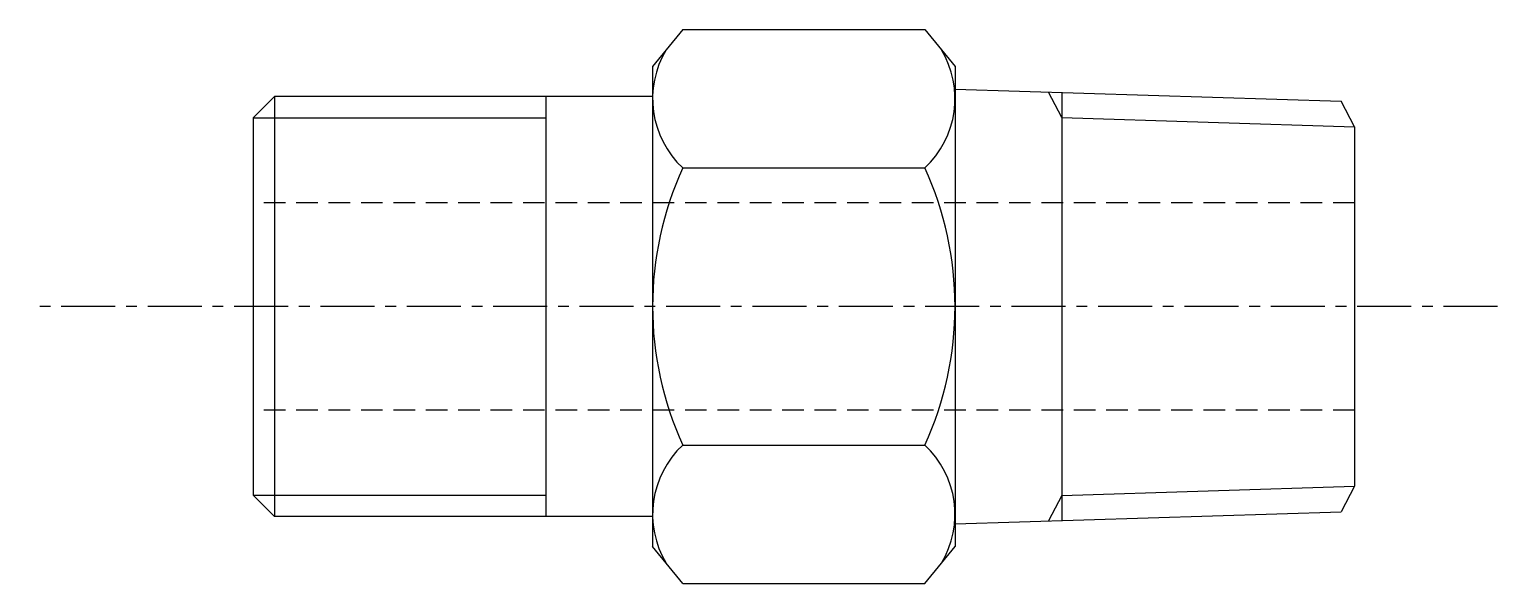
# Model space of a CAD drawing. Extents: x 0.4 to 40.5, y 0 to 44.3.
# Drawn here: x 6.52 to 40.51, y 31.47 to 44.3 of the extents above; entities outside this region: 2.
import ezdxf

# ---------------------------------------------------------------- set-up
doc = ezdxf.new("R2010")
doc.units = 0
doc.linetypes.add('CENTER', pattern=[2, 1.25, -0.25, 0.25, -0.25])
doc.linetypes.add('DASHED', pattern=[0.75, 0.5, -0.25])
doc.layers.get('0').update_dxf_attribs({"linetype": 'CONTINUOUS'})
doc.layers.add('CENTER', color=1, linetype='CENTER')
doc.styles.get("Standard").update_dxf_attribs({"font": 'txt.shx'})

# ---------------------------------------------------------------- blocks, each defined once
blk = doc.blocks.new('*U2')
at = {"color": 7, "linetype": 'CONTINUOUS'}
blk.add_text('SKNP11', height=3, dxfattribs=at).set_placement((0, 0))
blk = doc.blocks.new('*U3')
at = {"color": 7, "linetype": 'CONTINUOUS'}
blk.add_text('SKNP 11', height=3, dxfattribs=at).set_placement((0, 5))

msp = doc.modelspace()

# ---------------------------------------------------------------- linework, layer by layer
at = {"color": 7, "linetype": 'CONTINUOUS'}
for p, q in [((21.651, 44.298), (20.951, 43.439)), ((21.651, 44.298), (27.251, 44.298)), ((27.251, 44.298), (27.951, 43.439)), ((20.951, 43.439), (20.951, 32.329)), ((27.951, 43.439), (27.951, 32.329)), ((27.951, 42.913), (36.893, 42.634)), ((30.423, 42.836), (30.423, 32.932)), ((12.201, 42.748), (11.701, 42.248)), ((20.951, 42.748), (12.201, 42.748)), ((12.201, 42.748), (12.201, 33.02)), ((18.478, 42.748), (18.478, 33.02)), ((37.201, 42.043), (36.893, 42.634)), ((11.701, 42.248), (11.701, 33.52)), ((37.201, 42.043), (37.201, 33.725)), ((21.651, 41.091), (27.251, 41.091)), ((21.651, 34.677), (27.251, 34.677)), ((37.201, 33.725), (36.893, 33.134)), ((12.201, 33.02), (11.701, 33.52)), ((20.951, 33.02), (12.201, 33.02)), ((27.951, 32.855), (36.893, 33.134)), ((21.651, 31.47), (20.951, 32.329)), ((27.251, 31.47), (27.951, 32.329)), ((21.651, 31.47), (27.251, 31.47))]:
    msp.add_line(p, q, dxfattribs=at)
at = {"color": 3, "linetype": 'CONTINUOUS'}
for p, q in [((30.423, 42.255), (30.116, 42.845)), ((30.423, 42.255), (37.201, 42.043)), ((30.423, 33.513), (37.201, 33.725)), ((30.423, 33.513), (30.116, 32.923))]:
    msp.add_line(p, q, dxfattribs=at)
at = {"color": 3}
for p, q in [((11.701, 42.248), (18.478, 42.248)), ((11.701, 33.52), (18.478, 33.52))]:
    msp.add_line(p, q, dxfattribs=at)
at = {"color": 3, "linetype": 'DASHED'}
for p, q in [((37.201, 40.284), (11.701, 40.284)), ((37.201, 35.484), (11.701, 35.484))]:
    msp.add_line(p, q, dxfattribs=at)
at = {"color": 7, "linetype": 'CONTINUOUS'}
for centre, radius, start, end in [((23.139, 42.695), 2.188, 148.8103, 227.14), ((25.763, 42.695), 2.188, 312.86, 31.1897), ((28.649, 37.884), 7.699, 155.3802, 204.6198), ((20.252, 37.884), 7.699, 335.3802, 24.6198), ((23.139, 33.073), 2.188, 132.86, 211.1897), ((25.763, 33.073), 2.188, 328.8103, 47.14)]:
    msp.add_arc(centre, radius, start, end, dxfattribs=at)
at = {"layer": 'CENTER', "color": 1, "linetype": 'CENTER'}
msp.add_line((40.512, 37.884), (6.523, 37.884), dxfattribs=at)

# ---------------------------------------------------------------- block references
at = {"color": 7, "linetype": 'CONTINUOUS'}
for name in ['*U3', '*U2']:
    msp.add_blockref(name, (0, 0), dxfattribs=at)

doc.saveas('drawing.dxf')
